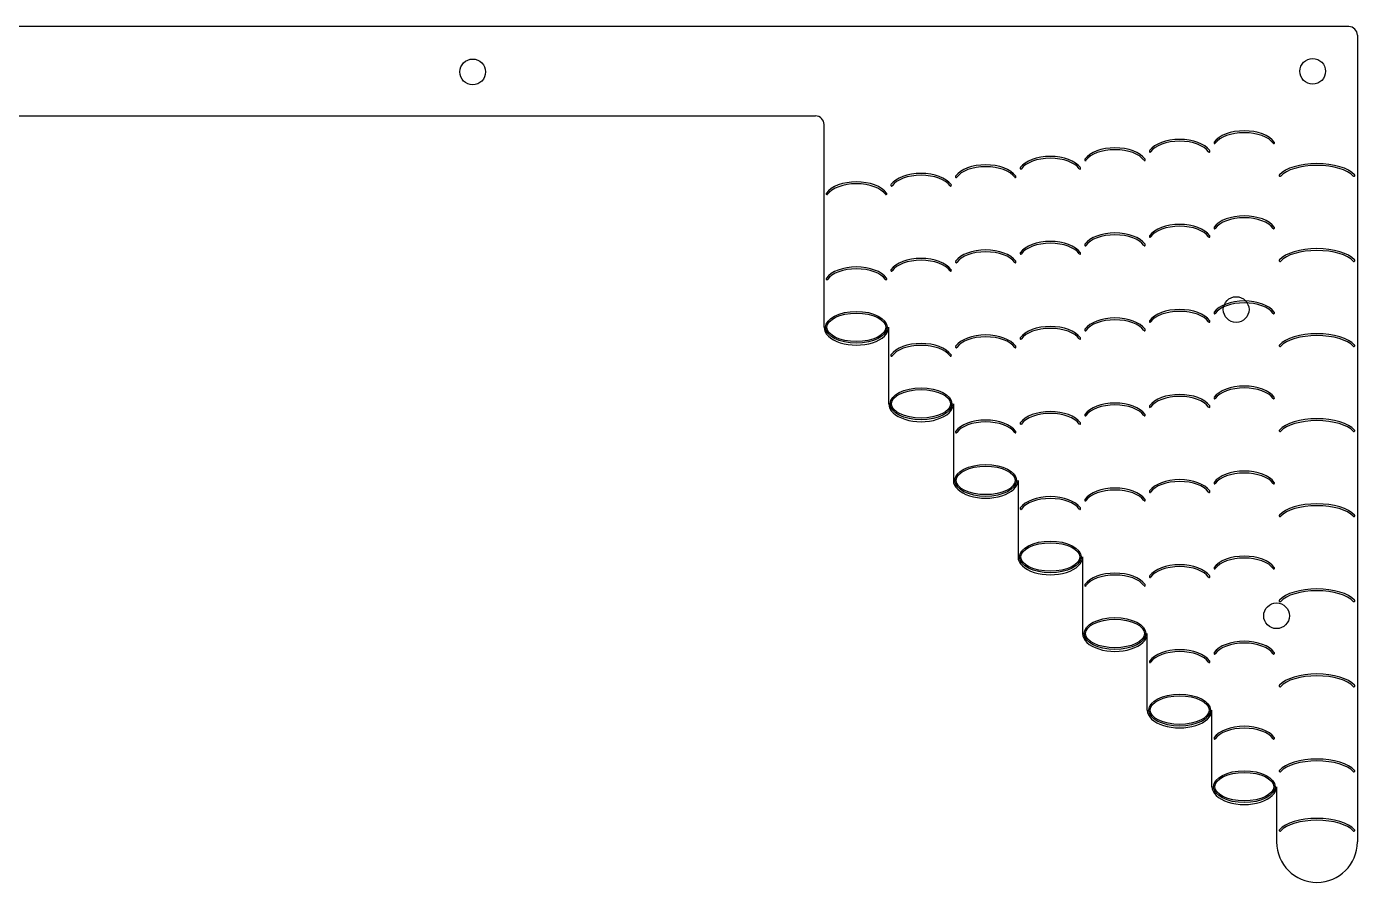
# Model space of a CAD drawing. Header units: millimetres. Extents: x -37 to 1379, y -2 to 984.
# Drawn here: x 139.1 to 295.6, y 267.7 to 368.3 of the extents above; entities that cross this region are included whole.
import ezdxf

# ---------------------------------------------------------------- set-up
doc = ezdxf.new("R2010")
doc.units = ezdxf.units.MM
doc.layers.get('0').update_dxf_attribs({"lineweight": 25, "true_color": 0xffffff})
doc.layers.add('brass', color=7, linetype='Continuous', lineweight=25, true_color=0x000000)
doc.layers.add('f1', color=7, linetype='Continuous', lineweight=25, true_color=0x000000)

msp = doc.modelspace()

# ---------------------------------------------------------------- linework, layer by layer
for centre in [(191.58, 362.94), (290.35, 363.01), (281.35, 335.01), (286.1, 299.01)]:
    msp.add_circle(centre, 1.51)
msp.add_arc((231.9, 356.76), 1, 0, 90)
at = {"layer": 'brass'}
for p, q in [((294.6, 368.26), (-9.21, 368.26)), ((53.49, 357.76), (231.9, 357.76))]:
    msp.add_line(p, q, dxfattribs=at)
msp.add_arc((294.6, 367.26), 1, 0, 90, dxfattribs=at)
at = {"layer": 'f1'}
for p, q in [((295.6, 367.26), (295.6, 272.42)), ((232.9, 332.92), (232.9, 356.76)), ((240.5, 323.92), (240.5, 332.92)), ((248.1, 323.92), (248.1, 314.92)), ((255.7, 314.92), (255.7, 305.92)), ((263.3, 305.92), (263.3, 296.92)), ((270.9, 287.92), (270.9, 296.92)), ((278.5, 278.92), (278.5, 287.92)), ((286.1, 278.92), (286.1, 272.42))]:
    msp.add_line(p, q, dxfattribs=at)
at = {"layer": 'f1', "color": 5, "true_color": 0x0000ff}
for centre, start, end in [((286.51, 350.77), 135.4006, 321.3987), ((295.2, 350.77), 218.6013, 44.5994), ((286.51, 340.77), 135.4006, 321.3987), ((295.2, 340.77), 218.6013, 44.5994), ((286.51, 330.77), 135.4006, 321.3987), ((295.2, 330.77), 218.6013, 44.5994), ((286.51, 320.77), 135.4006, 321.3987), ((295.2, 320.77), 218.6013, 44.5994), ((286.51, 310.77), 135.4006, 321.3987), ((295.2, 310.77), 218.6013, 44.5994), ((286.51, 300.77), 135.4006, 321.3987), ((295.2, 300.77), 218.6013, 44.5994), ((286.51, 290.77), 135.4006, 321.3987), ((295.2, 290.77), 218.6013, 44.5994), ((286.51, 280.77), 135.4006, 321.3987), ((295.2, 280.77), 218.6013, 44.5994), ((286.51, 273.79), 135.4006, 321.3987), ((295.2, 273.79), 218.6013, 44.5994)]:
    msp.add_arc(centre, 0.103, start, end, dxfattribs=at)
at = {"layer": 'f1'}
msp.add_arc((290.85, 272.42), 4.75, 180, 360, dxfattribs=at)
at = {"layer": 'f1', "color": 5, "true_color": 0x0000ff}
for centre, major_axis, ratio, start_param, end_param in [((282.3, 353.92), (-3.8, 0), 0.55122, 3.51684, 5.907938), ((282.3, 353.92), (-3.62, 0), 0.517205, 3.484857, 5.939921), ((267.1, 351.92), (3.8, 0), 0.55122, 0.375247, 2.766345), ((267.1, 351.92), (3.62, 0), 0.517205, 0.343264, 2.798328), ((271.23, 353.61), (0, 0.103), 0.8, 0.79239, 4.038669), ((274.7, 352.92), (-3.8, 0), 0.55122, 3.51684, 5.907938), ((274.7, 352.92), (-3.62, 0), 0.517205, 3.484857, 5.939921), ((278.18, 353.61), (0, 0.103), 0.8, 2.244517, 5.490795), ((278.83, 354.61), (0, 0.103), 0.8, 0.79239, 4.038669), ((285.78, 354.61), (0, 0.103), 0.8, 2.244517, 5.490795), ((259.5, 350.92), (-3.8, 0), 0.55122, 3.51684, 5.907938), ((259.5, 350.92), (-3.62, 0), 0.517205, 3.484857, 5.939921), ((263.63, 352.61), (0, 0.103), 0.8, 0.79239, 4.038669), ((270.58, 352.61), (0, 0.103), 0.8, 2.244517, 5.490795), ((290.85, 350.07), (-4.75, 0), 0.440976, 3.51684, 5.907938), ((244.3, 348.92), (-3.8, 0), 0.55122, 3.51684, 5.907938), ((244.3, 348.92), (-3.62, 0), 0.517205, 3.484857, 5.939921), ((248.43, 350.61), (0, 0.103), 0.8, 0.79239, 4.038669), ((251.9, 349.92), (-3.8, 0), 0.55122, 3.51684, 5.907938), ((251.9, 349.92), (-3.62, 0), 0.517205, 3.484857, 5.939921), ((255.38, 350.61), (0, 0.103), 0.8, 2.244517, 5.490795), ((256.03, 351.61), (0, 0.103), 0.8, 0.79239, 4.038669), ((262.98, 351.61), (0, 0.103), 0.8, 2.244517, 5.490795), ((290.85, 350.07), (-4.53, 0), 0.413764, 3.484857, 5.939921), ((236.7, 347.92), (-3.8, 0), 0.55122, 3.51684, 5.907938), ((236.7, 347.92), (-3.62, 0), 0.517205, 3.484857, 5.939921), ((240.83, 349.61), (0, 0.103), 0.8, 0.79239, 4.038669), ((247.78, 349.61), (0, 0.103), 0.8, 2.244517, 5.490795), ((233.23, 348.61), (0, 0.103), 0.8, 0.79239, 4.038669), ((240.18, 348.61), (0, 0.103), 0.8, 2.244517, 5.490795), ((282.3, 343.92), (-3.8, 0), 0.55122, 3.51684, 5.907938), ((274.7, 342.92), (3.8, 0), 0.55122, 0.375247, 2.766345), ((274.7, 342.92), (3.62, 0), 0.517205, 0.343264, 2.798328), ((278.83, 344.61), (0, 0.103), 0.8, 0.79239, 4.038669), ((282.3, 343.92), (-3.62, 0), 0.517205, 3.484857, 5.939921), ((285.78, 344.61), (0, 0.103), 0.8, 2.244517, 5.490795), ((259.5, 340.92), (-3.8, 0), 0.55122, 3.51684, 5.907938), ((259.5, 340.92), (-3.62, 0), 0.517205, 3.484857, 5.939921), ((263.63, 342.61), (0, 0.103), 0.8, 0.79239, 4.038669), ((267.1, 341.92), (-3.8, 0), 0.55122, 3.51684, 5.907938), ((267.1, 341.92), (-3.62, 0), 0.517205, 3.484857, 5.939921), ((270.58, 342.61), (0, 0.103), 0.8, 2.244517, 5.490795), ((271.23, 343.61), (0, 0.103), 0.8, 0.79239, 4.038669), ((278.18, 343.61), (0, 0.103), 0.8, 2.244517, 5.490795), ((251.9, 339.92), (-3.8, 0), 0.55122, 3.51684, 5.907938), ((251.9, 339.92), (-3.62, 0), 0.517205, 3.484857, 5.939921), ((256.03, 341.61), (0, 0.103), 0.8, 0.79239, 4.038669), ((262.98, 341.61), (0, 0.103), 0.8, 2.244517, 5.490795), ((290.85, 340.07), (-4.75, 0), 0.440976, 3.51684, 5.907938), ((290.85, 340.07), (-4.53, 0), 0.413764, 3.484857, 5.939921), ((236.7, 337.92), (-3.8, 0), 0.55122, 3.51684, 5.907938), ((236.7, 337.92), (-3.62, 0), 0.517205, 3.484857, 5.939921), ((240.83, 339.61), (0, 0.103), 0.8, 0.79239, 4.038669), ((244.3, 338.92), (-3.8, 0), 0.55122, 3.51684, 5.907938), ((244.3, 338.92), (-3.62, 0), 0.517205, 3.484857, 5.939921), ((247.78, 339.61), (0, 0.103), 0.8, 2.244517, 5.490795), ((248.43, 340.61), (0, 0.103), 0.8, 0.79239, 4.038669), ((255.38, 340.61), (0, 0.103), 0.8, 2.244517, 5.490795), ((233.23, 338.61), (0, 0.103), 0.8, 0.79239, 4.038669), ((240.18, 338.61), (0, 0.103), 0.8, 2.244517, 5.490795), ((274.7, 332.92), (-3.8, 0), 0.55122, 3.51684, 5.907938), ((282.3, 333.92), (3.8, 0), 0.55122, 0.375247, 2.766345), ((282.3, 333.92), (3.62, 0), 0.517205, 0.343264, 2.798328), ((267.1, 331.92), (-3.8, 0), 0.55122, 3.51684, 5.907938), ((267.1, 331.92), (-3.62, 0), 0.517205, 3.484857, 5.939921), ((271.23, 333.61), (0, 0.103), 0.8, 0.79239, 4.038669), ((274.7, 332.92), (-3.62, 0), 0.517205, 3.484857, 5.939921), ((278.18, 333.61), (0, 0.103), 0.8, 2.244517, 5.490795), ((278.83, 334.61), (0, 0.103), 0.8, 0.79239, 4.038669), ((285.78, 334.61), (0, 0.103), 0.8, 2.244517, 5.490795), ((251.9, 329.92), (-3.8, 0), 0.55122, 3.51684, 5.907938), ((251.9, 329.92), (-3.62, 0), 0.517205, 3.484857, 5.939921), ((259.5, 330.92), (-3.8, 0), 0.55122, 3.51684, 5.907938), ((259.5, 330.92), (-3.62, 0), 0.517205, 3.484857, 5.939921), ((263.63, 332.61), (0, 0.103), 0.8, 0.79239, 4.038669), ((270.58, 332.61), (0, 0.103), 0.8, 2.244517, 5.490795), ((290.85, 330.07), (-4.75, 0), 0.440976, 3.51684, 5.907938), ((290.85, 330.07), (-4.53, 0), 0.413764, 3.484857, 5.939921), ((244.3, 328.92), (-3.8, 0), 0.55122, 3.51684, 5.907938), ((244.3, 328.92), (-3.62, 0), 0.517205, 3.484857, 5.939921), ((248.43, 330.61), (0, 0.103), 0.8, 0.79239, 4.038669), ((255.38, 330.61), (0, 0.103), 0.8, 2.244517, 5.490795), ((256.03, 331.61), (0, 0.103), 0.8, 0.79239, 4.038669), ((262.98, 331.61), (0, 0.103), 0.8, 2.244517, 5.490795), ((240.83, 329.61), (0, 0.103), 0.8, 0.79239, 4.038669), ((247.78, 329.61), (0, 0.103), 0.8, 2.244517, 5.490795), ((282.3, 323.92), (-3.8, 0), 0.55122, 3.51684, 5.907938), ((282.3, 323.92), (-3.62, 0), 0.517205, 3.484857, 5.939921), ((267.1, 321.92), (-3.8, 0), 0.55122, 3.51684, 5.907938), ((274.7, 322.92), (-3.8, 0), 0.55122, 3.51684, 5.907938), ((274.7, 322.92), (-3.62, 0), 0.517205, 3.484857, 5.939921), ((278.83, 324.61), (0, 0.103), 0.8, 0.79239, 4.038669), ((285.78, 324.61), (0, 0.103), 0.8, 2.244517, 5.490795), ((259.5, 320.92), (-3.8, 0), 0.55122, 3.51684, 5.907938), ((259.5, 320.92), (-3.62, 0), 0.517205, 3.484857, 5.939921), ((263.63, 322.61), (0, 0.103), 0.8, 0.79239, 4.038669), ((267.1, 321.92), (-3.62, 0), 0.517205, 3.484857, 5.939921), ((270.58, 322.61), (0, 0.103), 0.8, 2.244517, 5.490795), ((271.23, 323.61), (0, 0.103), 0.8, 0.79239, 4.038669), ((278.18, 323.61), (0, 0.103), 0.8, 2.244517, 5.490795), ((251.9, 319.92), (-3.8, 0), 0.55122, 3.51684, 5.907938), ((251.9, 319.92), (-3.62, 0), 0.517205, 3.484857, 5.939921), ((256.03, 321.61), (0, 0.103), 0.8, 0.79239, 4.038669), ((262.98, 321.61), (0, 0.103), 0.8, 2.244517, 5.490795), ((290.85, 320.07), (-4.75, 0), 0.440976, 3.51684, 5.907938), ((290.85, 320.07), (-4.53, 0), 0.413764, 3.484857, 5.939921), ((248.43, 320.61), (0, 0.103), 0.8, 0.79239, 4.038669), ((255.38, 320.61), (0, 0.103), 0.8, 2.244517, 5.490795), ((274.7, 312.92), (-3.8, 0), 0.55122, 3.51684, 5.907938), ((274.7, 312.92), (-3.62, 0), 0.517205, 3.484857, 5.939921), ((278.83, 314.61), (0, 0.103), 0.8, 0.79239, 4.038669), ((282.3, 313.92), (-3.8, 0), 0.55122, 3.51684, 5.907938), ((282.3, 313.92), (-3.62, 0), 0.517205, 3.484857, 5.939921), ((285.78, 314.61), (0, 0.103), 0.8, 2.244517, 5.490795), ((259.5, 310.92), (-3.8, 0), 0.55122, 3.51684, 5.907938), ((267.1, 311.92), (-3.8, 0), 0.55122, 3.51684, 5.907938), ((267.1, 311.92), (-3.62, 0), 0.517205, 3.484857, 5.939921), ((271.23, 313.61), (0, 0.103), 0.8, 0.79239, 4.038669), ((278.18, 313.61), (0, 0.103), 0.8, 2.244517, 5.490795), ((256.03, 311.61), (0, 0.103), 0.8, 0.79239, 4.038669), ((259.5, 310.92), (-3.62, 0), 0.517205, 3.484857, 5.939921), ((262.98, 311.61), (0, 0.103), 0.8, 2.244517, 5.490795), ((263.63, 312.61), (0, 0.103), 0.8, 0.79239, 4.038669), ((270.58, 312.61), (0, 0.103), 0.8, 2.244517, 5.490795), ((290.85, 310.07), (-4.75, 0), 0.440976, 3.51684, 5.907938), ((290.85, 310.07), (-4.53, 0), 0.413764, 3.484857, 5.939921), ((282.3, 303.92), (-3.8, 0), 0.55122, 3.51684, 5.907938), ((282.3, 303.92), (-3.62, 0), 0.517205, 3.484857, 5.939921), ((267.1, 301.92), (-3.8, 0), 0.55122, 3.51684, 5.907938), ((267.1, 301.92), (-3.62, 0), 0.517205, 3.484857, 5.939921), ((271.23, 303.61), (0, 0.103), 0.8, 0.79239, 4.038669), ((274.7, 302.92), (-3.8, 0), 0.55122, 3.51684, 5.907938), ((274.7, 302.92), (-3.62, 0), 0.517205, 3.484857, 5.939921), ((278.18, 303.61), (0, 0.103), 0.8, 2.244517, 5.490795), ((278.83, 304.61), (0, 0.103), 0.8, 0.79239, 4.038669), ((285.78, 304.61), (0, 0.103), 0.8, 2.244517, 5.490795), ((263.63, 302.61), (0, 0.103), 0.8, 0.79239, 4.038669), ((270.58, 302.61), (0, 0.103), 0.8, 2.244517, 5.490795), ((290.85, 300.07), (-4.75, 0), 0.440976, 3.51684, 5.907938), ((290.85, 300.07), (-4.53, 0), 0.413764, 3.484857, 5.939921), ((282.3, 293.92), (-3.8, 0), 0.55122, 3.51684, 5.907938), ((282.3, 293.92), (-3.62, 0), 0.517205, 3.484857, 5.939921), ((274.7, 292.92), (-3.8, 0), 0.55122, 3.51684, 5.907938), ((274.7, 292.92), (-3.62, 0), 0.517205, 3.484857, 5.939921), ((278.83, 294.61), (0, 0.103), 0.8, 0.79239, 4.038669), ((285.78, 294.61), (0, 0.103), 0.8, 2.244517, 5.490795), ((271.23, 293.61), (0, 0.103), 0.8, 0.79239, 4.038669), ((278.18, 293.61), (0, 0.103), 0.8, 2.244517, 5.490795), ((290.85, 290.07), (-4.75, 0), 0.440976, 3.51684, 5.907938), ((290.85, 290.07), (-4.53, 0), 0.413764, 3.484857, 5.939921), ((282.3, 283.92), (-3.8, 0), 0.55122, 3.51684, 5.907938), ((282.3, 283.92), (-3.62, 0), 0.517205, 3.484857, 5.939921), ((278.83, 284.61), (0, 0.103), 0.8, 0.79239, 4.038669), ((285.78, 284.61), (0, 0.103), 0.8, 2.244517, 5.490795), ((290.85, 280.07), (-4.75, 0), 0.440976, 3.51684, 5.907938), ((290.85, 280.07), (-4.53, 0), 0.413764, 3.484857, 5.939921), ((290.85, 273.09), (-4.75, 0), 0.440976, 3.51684, 5.907938), ((290.85, 273.09), (-4.53, 0), 0.413764, 3.484857, 5.939921)]:
    msp.add_ellipse(centre, major_axis=major_axis, ratio=ratio, start_param=start_param, end_param=end_param, dxfattribs=at)
for centre, major_axis, ratio in [((236.7, 332.92), (-3.62, 0), 0.517205), ((236.7, 332.92), (3.46, 0), 0.483354), ((244.3, 323.92), (-3.62, 0), 0.517205), ((244.3, 323.92), (3.46, 0), 0.483354), ((251.9, 314.92), (-3.62, 0), 0.517205), ((251.9, 314.92), (3.46, 0), 0.483354), ((259.5, 305.92), (-3.62, 0), 0.517205), ((259.5, 305.92), (3.46, 0), 0.483354), ((267.1, 296.92), (-3.62, 0), 0.517205), ((267.1, 296.92), (3.46, 0), 0.483354), ((274.7, 287.92), (-3.62, 0), 0.517205), ((274.7, 287.92), (3.46, 0), 0.483354), ((282.3, 278.92), (-3.62, 0), 0.517205), ((282.3, 278.92), (3.46, 0), 0.483354)]:
    msp.add_ellipse(centre, major_axis=major_axis, ratio=ratio, dxfattribs=at)
at = {"layer": 'f1'}
for centre in [(236.7, 332.92), (244.3, 323.92), (251.9, 314.92), (259.5, 305.92), (267.1, 296.92), (274.7, 287.92), (282.3, 278.92)]:
    msp.add_ellipse(centre, major_axis=(-3.8, 0), ratio=0.55122, start_param=0, end_param=3.141593, dxfattribs=at)

doc.saveas('drawing.dxf')
